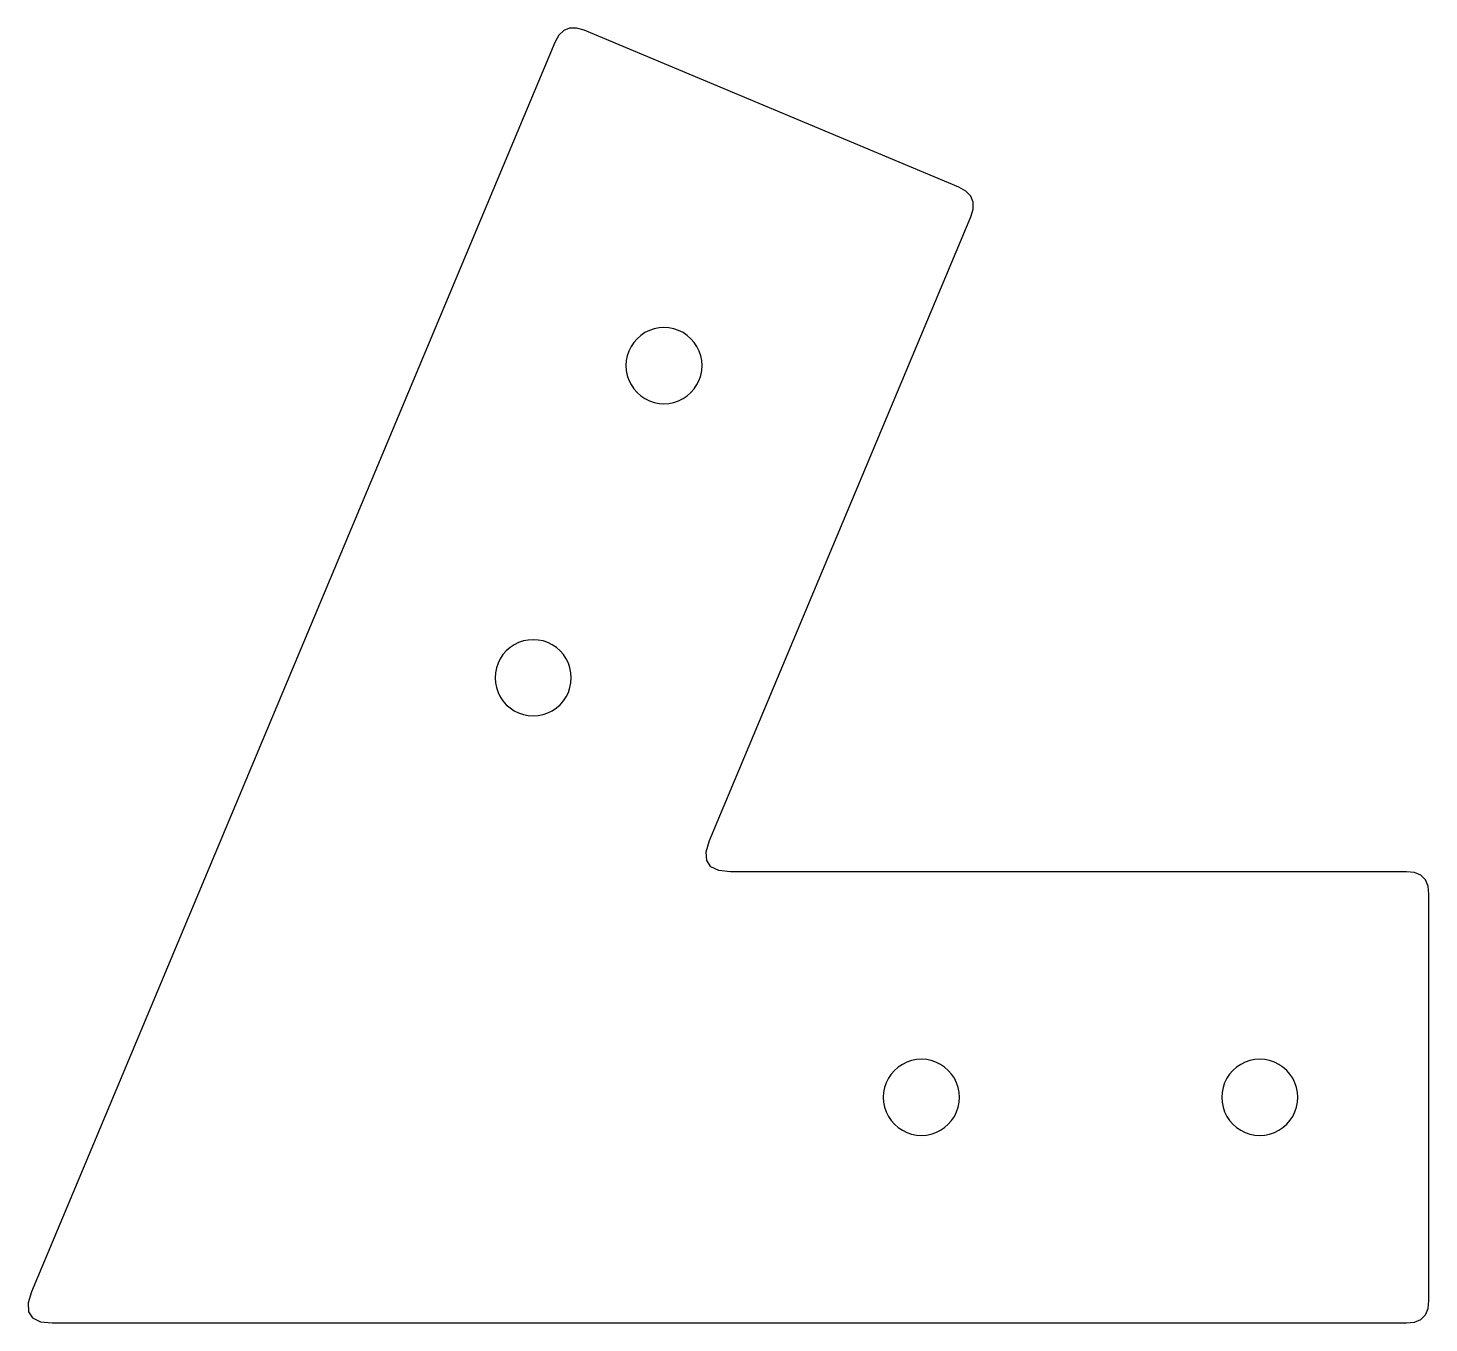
# Model space of a CAD drawing. Header units: millimetres. Extents: x -29 to 95, y -20 to 95.
import ezdxf

# ---------------------------------------------------------------- set-up
doc = ezdxf.new("R2010")
doc.units = ezdxf.units.MM

msp = doc.modelspace()

# ---------------------------------------------------------------- linework, layer by layer
at = {"layer": 'HOLES'}
for points in [[(30.5543, 64.8574), (30.5254, 65.2979), (30.4393, 65.7309), (30.2974, 66.149), (30.1021, 66.5449), (29.8568, 66.912), (29.5658, 67.2439), (29.2338, 67.535), (28.8668, 67.7803), (28.4708, 67.9755), (28.0528, 68.1174), (27.6198, 68.2035), (27.1793, 68.2324), (26.7387, 68.2035), (26.3058, 68.1174), (25.8877, 67.9755), (25.4918, 67.7803), (25.1247, 67.535), (24.7928, 67.2439), (24.5017, 66.912), (24.2564, 66.5449), (24.0612, 66.149), (23.9193, 65.7309), (23.8331, 65.2979), (23.8043, 64.8574), (23.8331, 64.4169), (23.9193, 63.9839), (24.0612, 63.5659), (24.2564, 63.1699), (24.5017, 62.8028), (24.7928, 62.4709), (25.1247, 62.1799), (25.4918, 61.9346), (25.8877, 61.7393), (26.3058, 61.5974), (26.7387, 61.5113), (27.1793, 61.4824), (27.6198, 61.5113), (28.0528, 61.5974), (28.4708, 61.7393), (28.8668, 61.9346), (29.2338, 62.1799), (29.5658, 62.4709), (29.8568, 62.8028), (30.1021, 63.1699), (30.2974, 63.5659), (30.4393, 63.9839), (30.5254, 64.4169)], [(18.9594, 37.1887), (18.9305, 37.6292), (18.8444, 38.0622), (18.7025, 38.4803), (18.5072, 38.8762), (18.2619, 39.2433), (17.9709, 39.5752), (17.6389, 39.8663), (17.2719, 40.1115), (16.8759, 40.3068), (16.4579, 40.4487), (16.0249, 40.5348), (15.5844, 40.5637), (15.1438, 40.5348), (14.7109, 40.4487), (14.2928, 40.3068), (13.8969, 40.1115), (13.5298, 39.8663), (13.1979, 39.5752), (12.9068, 39.2433), (12.6615, 38.8762), (12.4663, 38.4803), (12.3244, 38.0622), (12.2382, 37.6292), (12.2094, 37.1887), (12.2382, 36.7482), (12.3244, 36.3152), (12.4663, 35.8971), (12.6615, 35.5012), (12.9068, 35.1341), (13.1979, 34.8022), (13.5298, 34.5111), (13.8969, 34.2659), (14.2928, 34.0706), (14.7109, 33.9287), (15.1438, 33.8426), (15.5844, 33.8137), (16.0249, 33.8426), (16.4579, 33.9287), (16.8759, 34.0706), (17.2719, 34.2659), (17.6389, 34.5111), (17.9709, 34.8022), (18.2619, 35.1341), (18.5072, 35.5012), (18.7025, 35.8971), (18.8444, 36.3152), (18.9305, 36.7482)], [(53.375, 0), (53.3461, 0.4405), (53.26, 0.8735), (53.1181, 1.2916), (52.9228, 1.6875), (52.6776, 2.0546), (52.3865, 2.3865), (52.0546, 2.6776), (51.6875, 2.9228), (51.2916, 3.1181), (50.8735, 3.26), (50.4405, 3.3461), (50, 3.375), (49.5595, 3.3461), (49.1265, 3.26), (48.7084, 3.1181), (48.3125, 2.9228), (47.9454, 2.6776), (47.6135, 2.3865), (47.3224, 2.0546), (47.0772, 1.6875), (46.8819, 1.2916), (46.74, 0.8735), (46.6539, 0.4405), (46.625, 0), (46.6539, -0.4405), (46.74, -0.8735), (46.8819, -1.2916), (47.0772, -1.6875), (47.3224, -2.0546), (47.6135, -2.3865), (47.9454, -2.6776), (48.3125, -2.9228), (48.7084, -3.1181), (49.1265, -3.26), (49.5595, -3.3461), (50, -3.375), (50.4405, -3.3461), (50.8735, -3.26), (51.2916, -3.1181), (51.6875, -2.9228), (52.0546, -2.6776), (52.3865, -2.3865), (52.6776, -2.0546), (52.9228, -1.6875), (53.1181, -1.2916), (53.26, -0.8735), (53.3461, -0.4405)], [(83.375, 0), (83.3461, 0.4405), (83.26, 0.8735), (83.1181, 1.2916), (82.9228, 1.6875), (82.6776, 2.0546), (82.3865, 2.3865), (82.0546, 2.6776), (81.6875, 2.9228), (81.2916, 3.1181), (80.8735, 3.26), (80.4405, 3.3461), (80, 3.375), (79.5595, 3.3461), (79.1265, 3.26), (78.7084, 3.1181), (78.3125, 2.9228), (77.9454, 2.6776), (77.6135, 2.3865), (77.3224, 2.0546), (77.0772, 1.6875), (76.8819, 1.2916), (76.74, 0.8735), (76.6539, 0.4405), (76.625, 0), (76.6539, -0.4405), (76.74, -0.8735), (76.8819, -1.2916), (77.0772, -1.6875), (77.3224, -2.0546), (77.6135, -2.3865), (77.9454, -2.6776), (78.3125, -2.9228), (78.7084, -3.1181), (79.1265, -3.26), (79.5595, -3.3461), (80, -3.375), (80.4405, -3.3461), (80.8735, -3.26), (81.2916, -3.1181), (81.6875, -2.9228), (82.0546, -2.6776), (82.3865, -2.3865), (82.6776, -2.0546), (82.9228, -1.6875), (83.1181, -1.2916), (83.26, -0.8735), (83.3461, -0.4405)]]:
    msp.add_lwpolyline(points, close=True, dxfattribs=at)
at = {"layer": 'OUTLINE'}
msp.add_lwpolyline([(-28.9043, -17.227), (-29.2024, -18.2253), (-29.167, -19.0017), (-28.7981, -19.5563), (-28.0956, -19.8891), (-27.0597, -20), (93, -20), (93.72, -19.92), (94.28, -19.68), (94.68, -19.28), (94.92, -18.72), (95, -18), (95, 18), (94.92, 18.72), (94.68, 19.28), (94.28, 19.68), (93.72, 19.92), (93, 20), (33.073, 20), (32.0371, 20.1109), (31.3347, 20.4437), (30.9658, 20.9983), (30.9304, 21.7747), (31.2284, 22.773), (54.39, 78.0431), (54.5945, 78.7381), (54.5896, 79.3473), (54.3753, 79.8708), (53.9516, 80.3086), (53.3184, 80.6607), (20.116, 94.5746), (19.421, 94.7791), (18.8118, 94.7741), (18.2882, 94.5598), (17.8505, 94.1361), (17.4984, 93.503)], close=True, dxfattribs=at)

doc.saveas('drawing.dxf')
